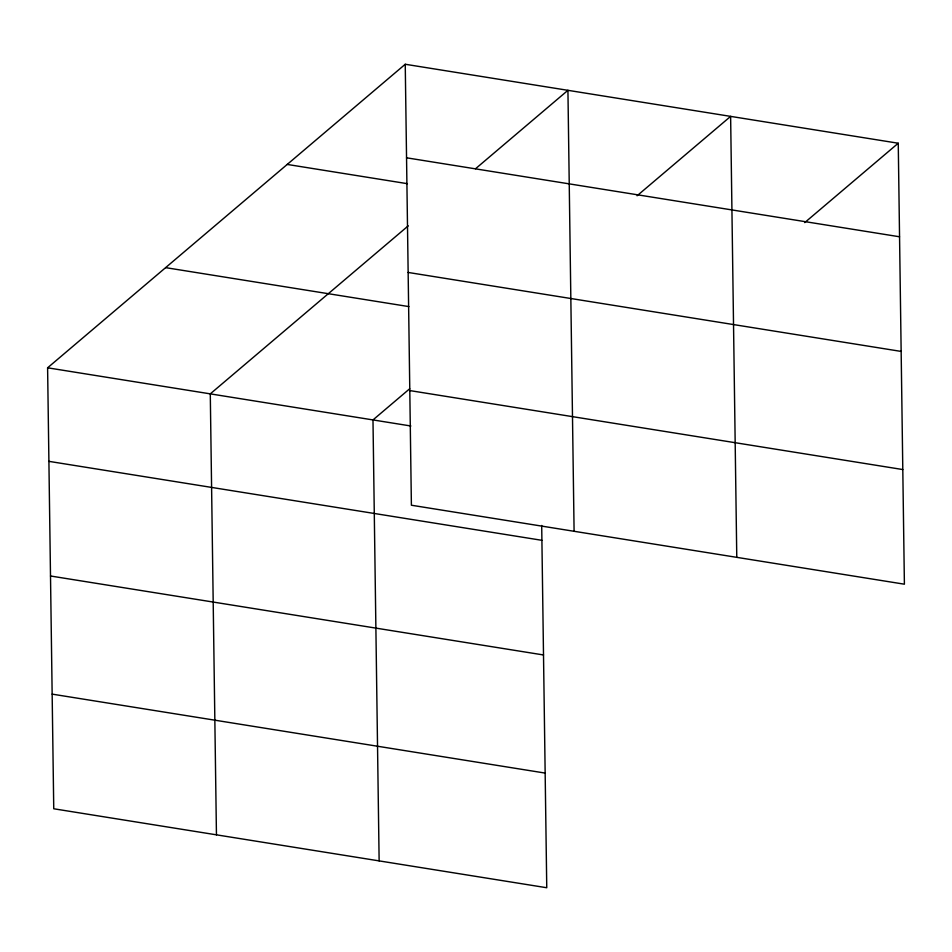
<?xml version="1.0" encoding="UTF-8"?>
<svg xmlns="http://www.w3.org/2000/svg" width="952" height="952" viewBox="0 0 952 952"><rect width="100%" height="100%" fill="white"/><g stroke="black" fill="none" stroke-linecap="round" stroke-linejoin="round"><path stroke-width="1.43" d="M541.7 525.468L546.757 887.74L53.752 808.772L47.6 367.805L405.243 64.26L898.248 143.228L904.4 584.195L411.395 505.226L405.243 64.26M408.253 225.85L210.285 393.866L216.449 834.833M475.524 168.754L567.928 90.321L574.092 531.287M409.729 388.737L372.982 419.927L379.134 860.882M637.09 195.767L730.624 116.382L736.777 557.348M804.714 222.613L898.248 143.228M406.552 157.806L899.545 236.774M287.218 164.434L407.408 183.688M408.146 272.45L901.151 351.419M165.624 267.643L408.92 306.603M409.8 390.582L902.793 469.55M47.6 367.805L410.883 425.996M48.909 461.351L541.902 540.319M50.504 575.996L543.509 654.964M52.158 694.127L545.163 773.083"/></g></svg>
